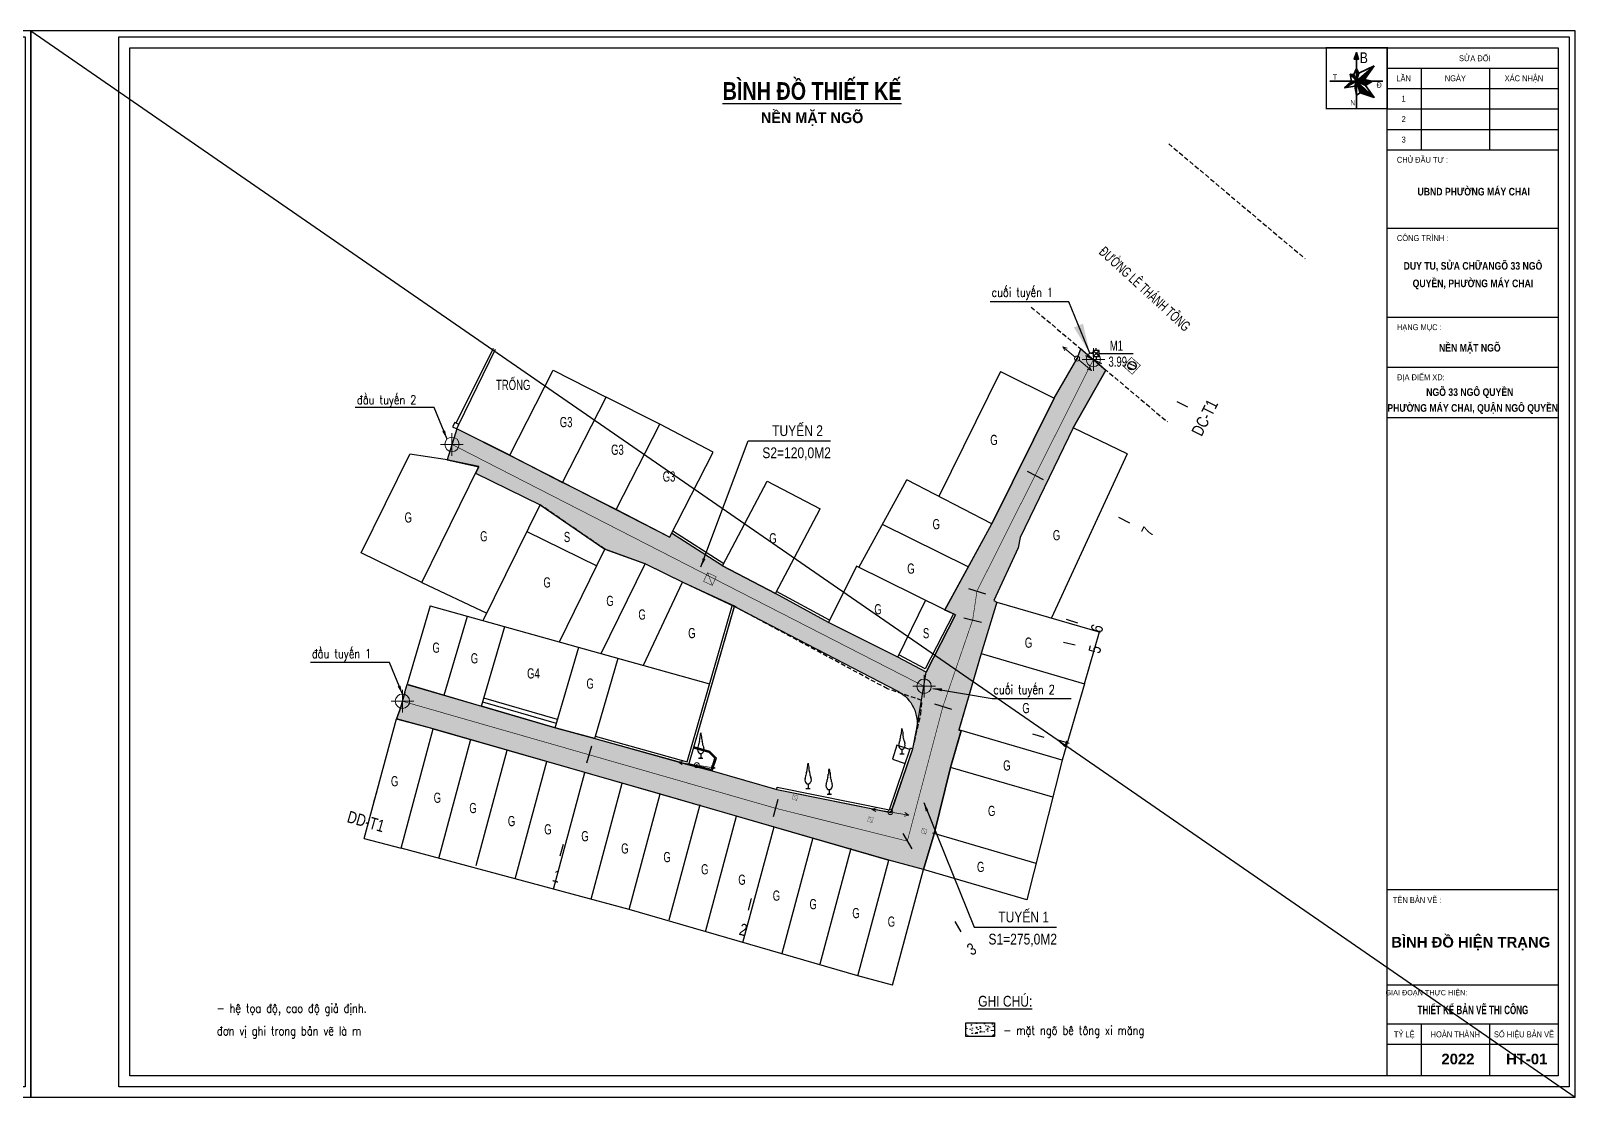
# Model space of a CAD drawing. Header units: millimetres. Extents: x 1823 to 2398, y 1966 to 2177.
# Drawn here: x 2183.1 to 2312.2, y 1966.5 to 2055.6 of the extents above; entities that cross this region are included whole.
import ezdxf
from ezdxf.enums import TextEntityAlignment as Align

# ---------------------------------------------------------------- set-up
doc = ezdxf.new("R2010")
doc.units = ezdxf.units.MM
doc.linetypes.add('ACAD_ISO10W100', pattern=[18, 12, -3, 0, -3])
doc.linetypes.add('DASHED', pattern=[19.05, 12.7, -6.35])
for name, color, linetype in [('BT7-THAY', 7, 'Continuous'), ('CAY', 3, 'Continuous'), ('chu', 6, 'Continuous'), ('coc', 1, 'Continuous'), ('Coc tren tuyen', 3, 'Continuous'), ('ENTTNTHIETKE1', 2, 'Continuous'), ('GA', 7, 'Continuous'), ('GHICHU', 7, 'Continuous'), ('KHUNGTEN', 5, 'Continuous'), ('NOI', 2, 'Continuous'), ('T.bao', 6, 'Continuous'), ('thep', 2, 'Continuous'), ('Tuyen', 7, 'Continuous'), ('TXT', 5, 'Continuous')]:
    doc.layers.add(name, color=color, linetype=linetype)
for name, color, linetype, lineweight in [('COT Ha The', 1, 'Continuous', 13), ('Khung', 1, 'Continuous', 35), ('Khungbo', 32, 'Continuous', 25), ('LC Dim', 8, 'Continuous', 18), ('LC Hatch', 252, 'Continuous', 9), ('LC Khac', 4, 'Continuous', 9), ('LC Net dam 1', 30, 'Continuous', 30), ('LC Net thay', 7, 'Continuous', 25), ('LC Text1', 3, 'Continuous', 20), ('LC Text2', 7, 'Continuous', 25)]:
    doc.layers.add(name, color=color, linetype=linetype, lineweight=lineweight)
doc.layers.add('KCS_Plotter', color=11, linetype='Continuous', plot=False)
doc.styles.add('LC 1', font='')
doc.styles.add('LC 3', font='vnsimli.shx', dxfattribs={"width": 0.75})
doc.styles.add('LC3', font='', dxfattribs={"width": 0.8})
doc.styles.get("Standard").update_dxf_attribs({"font": 'RomanS'})
doc.styles.add('style1', font='')
doc.styles.add('T2', font='', dxfattribs={"width": 0.8})
doc.styles.add('Ten duong', font='', dxfattribs={"width": 0.85})
doc.styles.add('THANG2', font='')
doc.styles.add('VnAvantH-B', font='')
doc.styles.get('LC 1').set_extended_font_data('.VnAvantH', bold=True)
doc.styles.get('LC3').set_extended_font_data('.VnArialH', bold=True)
doc.styles.get('style1').set_extended_font_data('.VnAvantH')
doc.styles.get('T2').set_extended_font_data('.VnArialH')
doc.styles.get('Ten duong').set_extended_font_data('.VnBlackH')
doc.styles.get('THANG2').set_extended_font_data('.VnHelvetInsH', bold=True)
doc.styles.get('VnAvantH-B').set_extended_font_data('.VnAvantH', bold=True)
doc.dimstyles.new('ISO-25', dxfattribs={"dimtxt": 2.5, "dimasz": 2.5, "dimexe": 1.25, "dimexo": 0.625, "dimtad": 1, "dimtxsty": 'Standard', "dimcen": 2.5, "dimadec": 0, "dimazin": 2, "dimtfac": 0, "dimtdec": 0, "dimtofl": 0, "dimtmove": 0, "dimatfit": 0, "dimfxl": 1, "dimtzin": 0, "dimarcsym": 0})
pattern_1 = [(45, (2233.8898275, 2010.0091837), (-0.001590994, 0.001590994), [])]

# ---------------------------------------------------------------- blocks, each defined once
blk = doc.blocks.new('khung vpn')
at = {"layer": 'Defpoints'}
for p, q in [((52556.46, -4195.446), (52498.758, -4195.446)), ((52498.758, -4195.446), (52498.758, -4235.276)), ((52556.46, -4235.276), (52556.46, -4195.446)), ((52498.758, -4235.276), (52556.46, -4235.276))]:
    blk.add_line(p, q, dxfattribs=at)
at = {"layer": 'KHUNGTEN'}
blk.add_lwpolyline([(52556.243, -4234.885), (52502.048, -4234.885), (52502.048, -4195.662), (52556.243, -4195.662)], close=True, dxfattribs=at)
at = {"layer": 'T.bao'}
for p, q in [((52549.443, -4196.835), (52555.832, -4196.835)), ((52550.703, -4196.835), (52550.703, -4199.885)), ((52553.267, -4196.835), (52553.267, -4199.885)), ((52549.443, -4197.598), (52555.832, -4197.598)), ((52549.443, -4198.36), (52555.832, -4198.36)), ((52549.443, -4199.123), (52555.832, -4199.123)), ((52549.443, -4227.516), (52555.832, -4227.516)), ((52549.443, -4232.534), (52555.832, -4232.534)), ((52550.703, -4232.534), (52550.703, -4234.474)), ((52553.267, -4232.534), (52553.267, -4234.474)), ((52549.443, -4233.296), (52555.832, -4233.296))]:
    blk.add_line(p, q, dxfattribs=at)
at = {"layer": 'thep'}
for p, q in [((52549.443, -4199.885), (52555.832, -4199.885)), ((52549.443, -4202.81), (52555.832, -4202.81)), ((52549.443, -4206.138), (52555.832, -4206.138)), ((52549.443, -4208.009), (52555.832, -4208.009)), ((52549.443, -4209.881), (52555.832, -4209.881)), ((52549.443, -4231.083), (52555.832, -4231.083))]:
    blk.add_line(p, q, dxfattribs=at)
for points in [[(52555.832, -4234.474), (52502.459, -4234.474), (52502.459, -4196.073), (52555.832, -4196.073)], [(52555.832, -4196.073), (52555.832, -4234.474), (52549.443, -4234.474), (52549.443, -4196.073)]]:
    blk.add_lwpolyline(points, close=True, dxfattribs=at)
at = {"layer": 'TXT', "linetype": 'Continuous'}
blk.add_line((52555.832, -4196.073), (52555.832, -4234.474), dxfattribs=at)
at = {"layer": 'BT7-THAY', "linetype": 'ByBlock', "style": 'VnAvantH-B'}
for s, height, width, p in [('ubnd ph\xadêng m¸y chai', 0.28512, 0.85, (52552.67, -4201.592)), ('nÒn mÆt ngâ', 0.28512, 0.85, (52552.525, -4207.424)), ('ngâ 33 ng« quyÒn', 0.28512, 0.85, (52552.525, -4209.082)), ('ph\xadêng m¸y chai, quËn ng« quyÒn', 0.28512, 0.85, (52552.634, -4209.673)), ('thiÕt kÕ b¶n vÏ thi c«ng', 0.32076, 0.7, (52552.643, -4232.177))]:
    blk.add_text(s, height=height, dxfattribs=dict(at, width=width)).set_placement(p, align=Align.CENTER)
at = {"layer": 'BT7-THAY', "insert": (52552.643, -4204.081), "char_height": 0.28512, "width": 6.31626, "attachment_point": 2, "line_spacing_factor": 1.372151, "style": 'VnAvantH-B'}
blk.add_mtext('{\\W0.85;duy tu, söa ch÷angâ 33 ng« quyÒn, ph\xadêng m¸y chai}', dxfattribs=at)
at = {"layer": 'TXT', "linetype": 'Continuous', "style": 'T2'}
for s, height, width, p in [('söa ®æi', 0.2218, 0.9, (52552.713, -4196.577)), ('lÇn', 0.2218, 0.9, (52550.054, -4197.326)), ('ngµy', 0.2218, 0.9, (52551.985, -4197.326)), ('x¸c nhËn', 0.2218, 0.9, (52554.55, -4197.326)), ('1', 0.222, 0.9, (52550.054, -4198.089)), ('2', 0.222, 0.9, (52550.054, -4198.851)), ('3', 0.222, 0.9, (52550.054, -4199.614)), ('giai ®o¹n thùc hiÖn:', 0.19408, 0.8, (52550.904, -4231.471)), ('tû lÖ', 0.2218, 0.9, (52550.076, -4233.041)), ('hoµn thµnh', 0.2218, 0.9, (52551.985, -4233.041)), ('sè hiÖu b¶n vÏ', 0.22181, 0.9, (52554.55, -4233.041))]:
    blk.add_text(s, height=height, dxfattribs=dict(at, width=width)).set_placement(p, align=Align.CENTER)
at = {"layer": 'TXT', "linetype": 'Continuous', "style": 'T2', "width": 0.9}
for s, height, p in [('chñ ®Çu t\xad :', 0.22181, (52549.802, -4200.371)), ('c«ng tr×nh :', 0.22181, (52549.802, -4203.296)), ('h¹ng môc :', 0.2218, (52549.802, -4206.623)), ('®Þa ®iÓm xd:', 0.22181, (52549.806, -4208.494)), ('tªn b¶n vÏ :', 0.22181, (52549.651, -4228.026))]:
    blk.add_text(s, height=height, dxfattribs=at).set_placement(p)
blk = doc.blocks.new('TIEUDE1')
at = {"layer": 'LC Text2', "color": 7, "style": 'LC 1'}
blk.add_attdef('TIªU§Ò', text='', height=5, dxfattribs=at).set_placement((0, 0), align=Align.BOTTOM_CENTER)
blk.add_attdef('TL', text='', height=3, dxfattribs=at).set_placement((0, -2), align=Align.TOP_CENTER)
blk = doc.blocks.new('COTHATHE')
at = {"layer": 'COT Ha The', "linetype": 'Continuous'}
for p, q in [((-2.59, 0), (-2.01, 0.25)), ((-2.59, 0), (-2.01, -0.25)), ((2.59, 0), (2.01, 0.25)), ((2.59, 0), (2.01, -0.25))]:
    blk.add_line(p, q, dxfattribs=at)
at = {"layer": 'COT Ha The'}
for p, q in [((-2.59, 0), (-0.35, 0)), ((-2.59, 0), (-0.35, 0)), ((2.59, 0), (0.35, 0))]:
    blk.add_line(p, q, dxfattribs=at)
blk.add_circle((0, 0), 0.348, dxfattribs=at)
at = {"layer": 'COT Ha The', "linetype": 'Continuous'}
for start, end in [(0, 180), (180, 0)]:
    blk.add_arc((0, 0), 0.075, start, end, dxfattribs=at)
blk = doc.blocks.new('cay')
at = {"layer": 'CAY', "color": 3, "extrusion": (-0.000518657, 0.000768986, 1)}
for p, q in [((-0.2, 0, 0), (0.2, 0, 0)), ((-0.02, 0.76, 0), (-0.02, 0, 0)), ((-0.38, -0.01, 0), (0.36, -0.01, 0))]:
    blk.add_line(p, q, dxfattribs=at)
blk.add_lwpolyline([(-0.06, 3.91), (-0.02, 4.2), (0.02, 3.91, 0.060426), (0.05, 3.76, -0.106971), (0.13, 3.29, 0.106991), (0.2, 2.82)], format="xyb", dxfattribs=at)
for centre, radius, start, end in [((2.45, 1.79), 2.88, 159.0493, 175.3553), ((-1.29, 3.22), 1.12, 339.0493, 3.4768), ((0.96, 3.36), 1.12, 159.0538, 183.4768), ((-0.67, 3.98), 0.619, 339.0538, 352.8855), ((-2.49, 1.79), 2.88, 4.6759, 20.9819), ((-0.04, 1.39), 0.539, 154.1495, 205.8817), ((-1.53, 2.12), 1.12, 334.1495, 355.3553), ((0.91, 1.85), 1.59, 205.8817, 218.192), ((-0.1, 1.06), 0.312, 218.192, 284.9931), ((0.06, 1.06), 0.312, 255.038, 321.8392), ((-0.94, 1.85), 1.59, 321.8392, 334.1495), ((1.5, 2.12), 1.12, 184.6759, 205.8817), ((0, 1.39), 0.539, 334.1495, 25.8817)]:
    blk.add_arc(centre, radius, start, end, dxfattribs=at)
blk = doc.blocks.new('bu lon')
at = {"layer": 'LC Khac', "color": 9}
for p, q in [((0.79, 0), (-0.79, 0)), ((0, -0.79), (0, 0.79))]:
    blk.add_line(p, q, dxfattribs=at)
at = {"layer": 'LC Khac', "color": 7}
blk.add_circle((0, 0), 0.5, dxfattribs=at)
blk = doc.blocks.new('COCTRENTUYEN')
at = {"layer": 'Coc tren tuyen'}
for p, q in [((64.73, 25.05), (65.62, 24.6)), ((59.86, 15.37), (60.76, 14.92)), ((55.47, 6.85), (56.42, 6.55)), ((55.25, 4.94), (56.22, 4.7)), ((52.65, -2.72), (53.61, -3.01)), ((-2.15, -7.51), (-2.43, -8.47)), ((13.43, -11.98), (13.16, -12.94)), ((29.15, -16.49), (28.89, -17.45)), ((46.17, -18.41), (46.68, -19.27))]:
    blk.add_line(p, q, dxfattribs=at)
for points in [[(57.08, 28.89), (58.42, 28.22)], [(52.21, 19.22), (53.55, 18.54)], [(47.3, 9.43), (48.73, 8.98)], [(46.93, 6.96), (48.39, 6.61)], [(0.21, 0.72), (-0.21, -0.72)], [(44.46, -0.23), (45.89, -0.67)], [(15.79, -3.75), (15.38, -5.19)], [(31.37, -8.22), (30.98, -9.67)], [(41.82, -11.04), (42.58, -12.33)]]:
    blk.add_lwpolyline(points, dxfattribs=at)
at = {"layer": 'Tuyen', "color": 1, "linetype": 'ACAD_ISO10W100', "lineweight": 25, "ltscale": 0.1, "const_width": 0.05}
blk.add_lwpolyline([(0, 0), (31.17, -8.94), (42.2, -11.69), (45.17, -0.45), (47.66, 6.79), (48.02, 9.2), (57.75, 28.56)], dxfattribs=at)
at = {"layer": 'Tuyen', "color": 1, "linetype": 'ACAD_ISO10W100', "lineweight": 25, "ltscale": 0.1, "const_width": 0.05, "elevation": -0.01}
blk.add_lwpolyline([(4.14, 21.46), (43.61, 1.24)], dxfattribs=at)
at = {"layer": 'Coc tren tuyen', "char_height": 1, "attachment_point": 1}
for s, insert, width, rotation in [('\\Fviet buddy.shx;\\W0.8000000000;\\T1.0000000000;\\o\\lDC-T1', (65.9, 22.51), 4.1143, 63.3054), ('\\Fviet buddy.shx;\\W0.8000000000;\\T1.0000000000;\\o\\l7', (61.7, 14.15), 1.181, 63.3054), ('\\Fviet buddy.shx;\\W0.8000000000;\\T1.0000000000;\\o\\l6', (57.48, 5.95), 1.1429, 72.4686), ('\\Fviet buddy.shx;\\W0.8000000000;\\T1.0000000000;\\o\\l5', (57.32, 4.16), 1.181, 76.3276), ('\\Fviet buddy.shx;\\W0.8000000000;\\T1.0000000000;\\o\\l4', (54.66, -3.63), 1.219, 73.093), ('\\Fviet buddy.shx;\\W0.8000000000;\\T1.0000000000;\\o\\lDD-T1', (-4.42, -9.13), 4.1143, 343.9949), ('\\Fviet buddy.shx;\\W0.8000000000;\\T1.0000000000;\\o\\l1', (12.74, -14.06), 0.8381, 343.9949), ('\\Fviet buddy.shx;\\W0.8000000000;\\T1.0000000000;\\o\\l2', (28.33, -18.53), 1.181, 345.0093), ('\\Fviet buddy.shx;\\W0.8000000000;\\T1.0000000000;\\o\\l3', (47.06, -20.43), 1.181, 30.5932)]:
    blk.add_mtext(s, dxfattribs=dict(at, insert=insert, width=width, rotation=rotation))
blk = doc.blocks.new('NENHIENTRANG')
at = {"layer": 'GA'}
h = blk.add_hatch(dxfattribs=at)
h.set_pattern_fill('ANSI31', color=5, scale=2.5, angle=292.3038, style=0)
h.set_pattern_definition([(337.303808, (-2698.49662, -12.83195), (0.12057648, 0.288301167), [])])
h.paths.add_polyline_path([(61.23, 27.8, 1), (60.71, 28.26, 1)])
at = {"layer": 'coc', "elevation": 0.01}
for points in [[(57.73, 29.05), (57.53, 29.05)], [(57.73, 29.3), (58.23, 28.8)], [(57.73, 28.8), (58.23, 29.3)], [(57.98, 29.3), (57.98, 29.5)], [(57.98, 28.8), (57.98, 28.6)], [(58.23, 29.05), (61.07, 29.05)]]:
    blk.add_lwpolyline(points, dxfattribs=at)
blk.add_lwpolyline([(57.73, 28.8), (58.23, 28.8), (58.23, 29.3), (57.73, 29.3)], close=True, dxfattribs=at)
at = {"layer": 'GA', "color": 5, "const_width": 0.05, "elevation": 0.02}
blk.add_lwpolyline([(60.26, 27.99), (61, 27.32), (61.67, 28.07), (60.93, 28.73)], close=True, dxfattribs=at)
at = {"layer": 'GA', "color": 5}
blk.add_circle((60.97, 28.03, 0.02), 0.35, dxfattribs=at)
at = {"layer": 'NOI', "color": 3, "linetype": 'DASHED', "ltscale": 0.03}
for points, elevation in [([(64.05, 46.58), (75.44, 36.98)], -0.02), ([(52.55, 32.94), (63.94, 23.34)], -0.02), ([(16.92, 12.7), (11.5, 16.42)], -0.21), ([(42.66, -3.97), (43.33, -1.07), (43.42, 0.07), (40.53, 1.04), (27.74, 7.93)], -0.21)]:
    blk.add_lwpolyline(points, dxfattribs=dict(at, elevation=elevation))
at = {"layer": 'NOI'}
for points, elevation in [([(4.48, 23.23), (7.6, 29.49)], -0.01), ([(4.72, 23.11), (7.79, 29.43)], -0.01), ([(8.97, 20.55), (12.61, 27.67)], -0.22), ([(12.61, 27.67), (17.03, 25.41)], -0.22), ([(56.06, 22.85), (58.8, 27.67)], -0.06), ([(13.39, 18.29), (17.03, 25.41)], -0.26), ([(25.96, 20.82), (21.51, 23.15), (17.03, 25.41)], -0.15), ([(4.54, 22.75), (3.73, 20.16)], -0.01), ([(8.97, 20.55), (4.54, 22.75)], -0.22), ([(17.86, 16.03), (21.51, 23.15)], -0.3), ([(56.06, 22.85), (51.63, 13.69), (51.45, 12.83), (49.43, 8.43)], -0.06), ([(60.56, 20.67), (56.06, 22.85)], -0.06), ([(22.32, 13.69), (25.96, 20.82)], -0.15), ([(60.56, 20.67), (56.22, 11.25), (56.22, 11.25), (54.26, 6.96)], -0.06), ([(-3.44, 12.41), (0.61, 20.64)], -0.01), ([(6.38, 19.6), (3.57, 20.2), (0.61, 20.64)], -0.15), ([(1.63, 9.92), (6.38, 19.6)], -0.03), ([(8.97, 20.55), (13.39, 18.29)], -0.22), ([(6.11, 19.06), (11.5, 16.42)], -0.15), ([(22.33, 13.72), (17.85, 16.01), (13.39, 18.29)], -0.15), ([(26.75, 11.32), (30.48, 18.4)], -0.13), ([(30.49, 18.4), (34.91, 16.07)], -0.14), ([(38.15, 11.17), (42.15, 18.49)], -0.19), ([(49.27, 14.83), (42.15, 18.49)], -0.18), ([(6.75, 6.74), (11.5, 16.42)], -0.04), ([(31.18, 8.99), (34.91, 16.07)], -0.14), ([(26.87, 11.49), (22.6, 14.21)], -0.14), ([(47.29, 11.23), (40.11, 14.78)], -0.18), ([(45.32, 7.63), (49.27, 14.83)], -0.19), ([(10.4, 14.17), (16.24, 11.31)], -0.15), ([(26.76, 11.32), (22.49, 14.04)], -0.14), ([(1.63, 9.92), (-3.44, 12.41)], -0.03), ([(13.12, 4.97), (16.92, 12.7)], -0.09), ([(20.3, 11.49), (16.92, 12.7)], -0.21), ([(16.62, 3.99), (20.3, 11.49)], -0.21), ([(23.53, 9.9), (20.3, 11.49)], -0.21), ([(26.76, 11.32), (31.18, 8.99)], -0.14), ([(37.94, 11.28), (35.6, 6.59)], -0.22), ([(45.32, 7.63), (37.94, 11.28)], -0.18), ([(1.63, 9.92), (7.05, 7.36)], -0.03), ([(20.16, 3), (23.42, 9.95)], -0.21), ([(27.74, 7.93), (23.53, 9.9)], -0.21), ([(35.7, 6.76), (31.27, 9.17)], -0.22), ([(2.31, 7.98), (0.39, 1.42)], -0.18), ([(2.31, 7.98), (25.67, 1.46)], -0.18), ([(23.79, -5.06), (27.55, 7.98)], -0.17), ([(23.93, -5.3), (27.74, 7.93)], -0.17), ([(35.6, 6.59), (31.18, 8.99)], -0.22), ([(41.4, 3.69), (43.73, 8.41)], -0.22), ([(49.68, 8.29), (48.37, 3.98)], -0.21), ([(49.68, 8.29), (58.32, 5.77)], -0.21), ([(3.5, 0.51), (5.44, 7.11)], -0.18), ([(41.4, 3.69), (35.6, 6.59)], -0.22), ([(46.23, 7.22), (43.78, 2.43), (41.4, 3.69)], -0.19), ([(46.05, 7.31), (43.69, 2.7), (41.49, 3.87)], -0.19), ([(46.23, 7.22), (45.32, 7.63)], -0.19), ([(6.62, -0.41), (8.56, 6.24)], -0.19), ([(57.01, 1.46), (58.27, 5.79)], -0.23), ([(12.77, -2.21), (14.74, 4.51)], -0.2), ([(48.37, 3.98), (46.51, -2.4)], -0.23), ([(48.37, 3.98), (57.01, 1.46)], -0.23), ([(16.07, -3.11), (18.03, 3.59)], -0.15), ([(-0.09, -0.36), (0.22, 0.84), (0.39, 1.42)], -0.18), ([(0.39, 1.42), (6.62, -0.41)], -0.18), ([(57.01, 1.46), (55.15, -4.92)], -0.23), ([(12.97, -1.54), (6.81, 0.26)], -0.2), ([(-0.09, -0.36), (-0.51, -1.48)], -0.18), ([(12.77, -2.21), (6.62, -0.41)], -0.2), ([(12.87, -1.87), (6.71, -0.07)], -0.2), ([(-3.19, -11.46), (-0.51, -1.48)], -0.07), ([(2.56, -2.32), (-0.51, -1.48)], -0.18), ([(-0.11, -12.29), (2.56, -2.32)], -0.07), ([(2.56, -2.32), (21.55, -7.75)], -0.18), ([(16.07, -3.11), (12.77, -2.21)], -0.15), ([(43.56, -14.07), (44.43, -11.07), (45.81, -5.53), (46.71, -2.46)], -0.17), ([(55.15, -4.92), (46.51, -2.4)], -0.23), ([(3.05, -13.14), (5.72, -3.17)], -0.08), ([(16.07, -3.11), (23.93, -5.3)], -0.15), ([(16.12, -2.92), (23.79, -5.06)], -0.15), ([(23.93, -5.3), (25.89, -5.8), (26.23, -4.74), (25.68, -4.2), (24.35, -3.82)], -0.17), ([(42.42, -4.04), (41.32, -3.67), (40.95, -4.85), (42.02, -5.21)], -0.15), ([(6.15, -13.74), (8.74, -4.09)], -0.07), ([(9.42, -14.85), (12.06, -5.03)], -0.07), ([(23.95, -5.21), (25.82, -5.68), (26.12, -4.77), (25.63, -4.28), (24.32, -3.92)], -0.17), ([(31.29, -7.38), (40.83, -9.3), (42.66, -3.97)], -0.15), ([(31.33, -7.18), (40.7, -9.07), (42.47, -3.9)], -0.15), ([(42.47, -3.9), (42.66, -3.97)], -0.15), ([(55.15, -4.92), (52.2, -16.59)], -0.23), ([(12.62, -15.71), (15.24, -5.95)], -0.07), ([(54.37, -8.02), (45.81, -5.53)], -0.22), ([(15.76, -16.55), (18.37, -6.84)], -0.07), ([(31.29, -7.38), (31.33, -7.18)], -0.15), ([(18.96, -17.41), (21.55, -7.75)], -0.07), ([(21.55, -7.75), (40.66, -13.29)], -0.12), ([(22.29, -18.28), (24.88, -8.62)], -0.13), ([(25.34, -19.26), (27.93, -9.6)], -0.12), ([(-3.19, -11.46), (-0.11, -12.28)], -0.07), ([(28.46, -20.16), (31.06, -10.5)], -0.11), ([(31.75, -21.06), (34.34, -11.4)], -0.14), ([(52.97, -13.55), (44.33, -11.03)], -0.21), ([(18.96, -17.41), (-0.11, -12.29)], -0.17), ([(34.91, -21.95), (37.5, -12.29)], -0.11), ([(38.07, -22.95), (40.66, -13.29)], -0.17), ([(43.56, -14.07), (40.66, -13.29)], -0.17), ([(40.97, -23.73), (43.56, -14.07)], -0.17), ([(52.2, -16.59), (43.56, -14.07)], -0.17), ([(38.07, -22.95), (18.96, -17.41)], -0.17), ([(40.97, -23.73), (38.07, -22.95)], -0.17)]:
    blk.add_lwpolyline(points, dxfattribs=dict(at, elevation=elevation))
for points in [[(54.46, 25.33), (56.39, 28.63), (56.7, 29.44)], [(49.98, 27.55), (44.82, 17.12)], [(49.98, 27.55), (54.46, 25.33)], [(54.46, 25.33), (49.27, 14.83)]]:
    blk.add_lwpolyline(points, dxfattribs=at)
at = {"layer": 'NOI', "elevation": -0.01}
blk.add_lwpolyline([(4.18, 22.93), (4.54, 22.75), (4.72, 23.11), (4.37, 23.29)], close=True, dxfattribs=at)
at = {"layer": 'NOI', "color": 5}
for points, const_width, elevation in [([(25.17, 10.01), (25.9, 9.68), (26.23, 10.4), (25.5, 10.74)], 0.04, -3.22), ([(32.56, -8.19), (32.95, -8.3), (33.05, -7.91), (32.66, -7.81)], 0.02, -0.15), ([(38.87, -10.04), (39.26, -10.14), (39.36, -9.75), (38.98, -9.65)], 0.02, -0.2), ([(43.36, -11), (43.74, -11.11), (43.84, -10.72), (43.46, -10.62)], 0.02, -0.23)]:
    blk.add_lwpolyline(points, close=True, dxfattribs=dict(at, const_width=const_width, elevation=elevation))
for points, const_width, elevation in [([(25.5, 10.74), (25.9, 9.68)], 0.04, -3.22), ([(32.66, -7.81), (32.95, -8.3)], 0.02, -0.15), ([(38.98, -9.65), (39.26, -10.14)], 0.02, -0.2), ([(43.46, -10.62), (43.74, -11.11)], 0.02, -0.23)]:
    blk.add_lwpolyline(points, dxfattribs=dict(at, const_width=const_width, elevation=elevation))
at = {"layer": 'CAY', "xscale": 0.5, "yscale": 0.5, "zscale": 0.5}
for p in [(41.76, -4.39, -3.99), (24.94, -4.74, -3.99), (33.91, -7.28, 0.08), (35.68, -7.75, -3.99)]:
    blk.add_blockref('cay', p, dxfattribs=at)
at = {"layer": 'COT Ha The'}
for p, xscale, yscale, zscale, rotation in [((56.39, 28.63, 0), 0.5999999999767177, 0.5999999999767177, 0.5999999999767177, 320.492813211014), ((24.6, -5.34, -0.16), 0.5999999999767442, 0.5999999999767442, 0.5999999999767442, 350.7589980472952), ((40.78, -9.26, -0.2), 0.5999999999767442, 0.5999999999767442, 0.5999999999767442, 350.7589980472952)]:
    blk.add_blockref('COTHATHE', p, dxfattribs=dict(at, xscale=xscale, yscale=yscale, zscale=zscale, rotation=rotation))
at = {"layer": 'LC Khac', "xscale": 1.200000024864069, "yscale": 1.200000024864069, "zscale": 1.200000024864069}
for p in [(57.75, 28.56), (4.14, 21.46, -0.01), (43.6, 1.25, -0.21), (0, 0)]:
    blk.add_blockref('bu lon', p, dxfattribs=at)
at = {"layer": 'chu', "color": 6, "style": 'style1', "width": 0.7}
blk.add_text('®\xadêng lª th¸nh t«ng', height=0.85, rotation=317.5347, dxfattribs=at).set_placement((58.15, 37.45, -3.98))
for s, p in [('trèng', (7.82, 26.01, -3.98)), ('g3', (13.15, 22.9, -3.98)), ('g', (49.13, 21.41, -3.98)), ('g3', (17.44, 20.59, -3.98)), ('g3', (21.75, 18.35, -3.98)), ('g', (0.18, 14.93, -3.98)), ('g', (6.49, 13.36, -3.98)), ('g', (44.31, 14.37, -3.98)), ('g', (54.36, 13.45, -3.98)), ('s', (13.49, 13.3, -3.98)), ('g', (30.66, 13.19, -3.98)), ('g', (11.78, 9.5, -3.98)), ('g', (42.19, 10.66, -3.98)), ('g', (17.04, 7.96, -3.98)), ('g', (39.44, 7.26, -3.98)), ('g', (19.72, 6.82, -3.98)), ('g', (23.88, 5.27, -3.98)), ('s', (43.5, 5.26, -3.98)), ('g', (52.02, 4.47, -3.98)), ('g', (2.51, 4.05, -3.98)), ('g', (5.71, 3.16, -3.98)), ('g4', (10.42, 1.9, -3.98)), ('g', (15.38, 1.05, -3.98)), ('g', (51.81, -1, -3.98)), ('g', (50.21, -5.79, -3.98)), ('g', (-0.96, -7.11, -3.98)), ('g', (2.61, -8.49, -3.98)), ('g', (5.59, -9.35, -3.98)), ('g', (48.94, -9.59, -3.98)), ('g', (8.81, -10.44, -3.98)), ('g', (11.85, -11.13, -3.98)), ('g', (14.95, -11.7, -3.98)), ('g', (18.28, -12.73, -3.98)), ('g', (21.81, -13.45, -3.98)), ('g', (24.96, -14.47, -3.98)), ('g', (48.02, -14.27, -3.98)), ('g', (28.07, -15.34, -3.98)), ('g', (30.95, -16.67, -3.98)), ('g', (34.02, -17.38, -3.98)), ('g', (37.6, -18.13, -3.98)), ('g', (40.56, -18.84, -3.98))]:
    blk.add_text(s, height=0.85, dxfattribs=at).set_placement(p)
at = {"layer": 'coc', "style": 'style1', "width": 0.7}
for s, p in [('m1', (59.12, 29.29, 0.01)), ('3.99', (59.01, 27.95, 0.01))]:
    blk.add_text(s, height=0.85, dxfattribs=at).set_placement(p)
at = {"layer": 'LC Text1', "color": 3, "style": 'LC 3', "width": 0.8}
for s, p in [('cuèi tuyÕn 1', (49.24, 33.79, -3.98)), ('®Çu tuyÕn 2', (-3.8, 24.81, -9.96)), ('®Çu tuyÕn 1', (-7.57, 3.6, -5.98)), ('cuèi tuyÕn 2', (49.39, 0.6, -5.98))]:
    blk.add_text(s, height=0.75, dxfattribs=at).set_placement(p)
at = {"layer": 'LC Dim'}
for points, override in [([(57.45, 29.08), (55.69, 33.37), (49.12, 33.37)], {"dimgap": 0.625, "dimtad": 0, "dimazin": 0, "dimtfac": 1, "dimtdec": 2, "dimtofl": 1, "dimatfit": 3, "dimtzin": 8}), ([(3.73, 21.89, -3.98), (2.64, 24.54, -3.98), (-3.96, 24.54, -3.98)], {"dimasz": 0.75, "dimtad": 0, "dimazin": 0, "dimtfac": 1, "dimtdec": 2, "dimtofl": 1, "dimatfit": 3, "dimtzin": 8}), ([(0, 0.58), (-1.09, 3.23), (-7.69, 3.23)], {"dimasz": 0.75, "dimtad": 0, "dimazin": 0, "dimtfac": 1, "dimtdec": 2, "dimtofl": 1, "dimatfit": 3, "dimtzin": 8}), ([(44.34, 1.07), (49.28, 0.23), (55.89, 0.23)], {"dimasz": 0.75, "dimgap": 0.625, "dimtad": 0, "dimazin": 0, "dimtfac": 1, "dimtdec": 2, "dimtofl": 1, "dimatfit": 3, "dimtzin": 8})]:
    blk.add_leader(points, dimstyle='ISO-25', override=override, dxfattribs=at)

msp = doc.modelspace()

# ---------------------------------------------------------------- hatches: boundary and pattern name
at = {"layer": 'Khung'}
h = msp.add_hatch(dxfattribs=at)
h.set_pattern_fill('ANSI31', color=150, scale=0.018, style=0)
h.set_pattern_definition(pattern_1)
h.paths.add_polyline_path([(2293.9, 2053.77), (2293.71, 2053.23), (2293.9, 2053.23), (2294.09, 2053.23)])
h = msp.add_hatch(dxfattribs=at)
h.set_pattern_fill('ANSI31', color=150, scale=0.018, style=0)
h.set_pattern_definition(pattern_1)
h.paths.add_polyline_path([(2295.39, 2052.67), (2293.9, 2051.38), (2293.9, 2051.38), (2294.59, 2051.53)])
h = msp.add_hatch(dxfattribs=at)
h.set_pattern_fill('ANSI31', color=150, scale=0.018, style=0)
h.set_pattern_definition(pattern_1)
h.paths.add_polyline_path([(2294.1, 2052.05), (2293.9, 2052.43), (2293.9, 2052.43), (2293.9, 2051.38)])
h = msp.add_hatch(dxfattribs=at)
h.set_pattern_fill('ANSI31', color=150, scale=0.018, style=0)
h.set_pattern_definition(pattern_1)
h.paths.add_polyline_path([(2293.9, 2051.38), (2293.49, 2051.38), (2292.91, 2050.83)])
h = msp.add_hatch(dxfattribs=at)
h.set_pattern_fill('ANSI31', color=150, scale=0.018, style=0)
h.set_pattern_definition(pattern_1)
h.paths.add_polyline_path([(2293.68, 2051.93), (2293.38, 2051.97), (2293.9, 2051.38)])
h = msp.add_hatch(dxfattribs=at)
h.set_pattern_fill('ANSI31', color=150, scale=0.018, style=0)
h.set_pattern_definition(pattern_1)
h.paths.add_polyline_path([(2293.9, 2051.38), (2293.76, 2050.96), (2293.9, 2050.2), (2293.9, 2050.2)])
h = msp.add_hatch(dxfattribs=at)
h.set_pattern_fill('ANSI31', color=150, scale=0.018, style=0)
h.set_pattern_definition(pattern_1)
h.paths.add_polyline_path([(2295.23, 2051.37), (2295.22, 2051.38), (2293.9, 2051.38), (2294.65, 2051.02)])
h = msp.add_hatch(dxfattribs=at)
h.set_pattern_fill('ANSI31', color=150, scale=0.018, style=0)
h.set_pattern_definition(pattern_1)
h.paths.add_polyline_path([(2295.39, 2050.03), (2293.9, 2051.38), (2294.23, 2050.42)])
at = {"layer": 'LC Hatch'}
h = msp.add_hatch(dxfattribs=at)
h.set_pattern_fill('AR-CONC', color=256, scale=0.005)
h.paths.add_polyline_path([(2262.55, 2003.55), (2263.86, 2007.86), (2263.6, 2007.99), (2265.62, 2012.4), (2265.81, 2013.26), (2270.23, 2022.41), (2272.97, 2027.24), (2270.87, 2029.01), (2270.57, 2028.2), (2268.63, 2024.9), (2263.44, 2014.4), (2259.49, 2007.19), (2260.4, 2006.79), (2257.95, 2001.99), (2257.16, 1997.31, -0.013171), (2257.13, 1997.16), (2256.83, 1995.6), (2255.01, 1990.26), (2245.46, 1992.19), (2240.06, 1993.76), (2238.1, 1994.26), (2230.24, 1996.46), (2226.95, 1997.36), (2220.79, 1999.16), (2214.56, 2000.98), (2214.39, 2000.41), (2214.08, 1999.21), (2213.66, 1998.08), (2216.74, 1997.25), (2235.72, 1991.81), (2254.83, 1986.28), (2257.73, 1985.5), (2258.61, 1988.5), (2259.99, 1994.04), (2260.88, 1997.1), (2260.68, 1997.16)])
h = msp.add_hatch(dxfattribs=at)
h.set_pattern_fill('AR-CONC', color=256, scale=0.005)
h.paths.add_polyline_path([(2245.35, 2008.56), (2240.93, 2010.89), (2236.67, 2013.6), (2236.5, 2013.28), (2232.03, 2015.57), (2227.57, 2017.85), (2223.15, 2020.11), (2218.71, 2022.32), (2217.9, 2019.73), (2220.55, 2019.16), (2220.29, 2018.62), (2225.67, 2015.98), (2231.09, 2012.27), (2234.48, 2011.05), (2237.71, 2009.47), (2241.92, 2007.49), (2255.57, 2000.4, -0.318364), (2257.16, 1997.31), (2257.95, 2001.99), (2255.57, 2003.26), (2249.77, 2006.15)])
h = msp.add_hatch(dxfattribs=at)
h.set_pattern_fill('AR-CONC', color=256, scale=0.005)
h.set_pattern_definition([(50, (129.06875, 0), (0.91092334, -0.07969543), [0.09525, -1.04775]), (355, (129.06875, 0), (-0.1762171, 0.95528423), [0.0762, -0.83820292]), (100.451445, (129.1447, -0.0066), (0.73470624, 0.87558876), [0.08095004, -0.89045122]), (46.1842, (129.0688, 0.254), (1.3553952, -0.21021164), [0.142875, -1.571625]), (96.63556, (129.1817, 0.2365), (1.1870207, 1.2371306), [0.1214251, -1.33567804]), (351.18415, (129.0688, 0.254), (1.1870207, 1.2371306), [0.11429984, -1.25729866]), (21, (129.19575, 0.1905), (0.75807196, -0.511326), [0.09525, -1.04775]), (326, (129.19575, 0.1905), (0.30901014, 0.92093983), [0.0762, -0.8382]), (71.451445, (129.2589, 0.1479), (1.0670821, 0.40961384), [0.08095004, -0.8904497]), (37.5, (129.06875, 0), (0.015443016, 0.422775194), [0, -0.82804, 0, -0.8509, 0, -0.841375]), (7.5, (129.06875, 0), (0.33409831, 0.500902874), [0, -0.48514, 0, -0.80899, 0, -0.320675]), (327.5, (128.78554, 0), (0.677952976, -0.02864372), [0, -0.3175, 0, -0.9906, 0, -1.31445]), (317.5, (128.65854, 0), (0.74064591, 0.12713246), [0, -0.41275, 0, -0.65786, 0, -0.93345])])
h.paths.add_polyline_path([(2263.66, 1972.7), (2261.27, 1972.7), (2261.27, 1971.56), (2263.66, 1971.56)])

# ---------------------------------------------------------------- linework, layer by layer
at = {"layer": 'KCS_Plotter'}
msp.add_line((2183.12, 2055.58, -4.12), (2312.18, 1966.49, -4.12), dxfattribs=at)
at = {"layer": 'Khung', "color": 0}
for p, q in [((2293.68, 2051.93, -6.17), (2293.9, 2052.43, -6.17)), ((2293.9, 2051.38, -6.17), (2295.39, 2052.67, -6.17)), ((2293.9, 2052.43, -6.17), (2294.1, 2052.05, -6.17)), ((2294.1, 2052.05, -6.17), (2295.39, 2052.67, -6.17)), ((2295.39, 2052.67, -6.17), (2294.59, 2051.53, -6.17)), ((2292.91, 2050.83, -6.17), (2293.49, 2051.38, -6.17)), ((2293.76, 2050.96, -6.17), (2292.91, 2050.83, -6.17)), ((2293.49, 2051.38, -6.17), (2293.38, 2051.97, -6.17)), ((2293.38, 2051.97, -6.17), (2293.68, 2051.93, -6.17)), ((2293.9, 2050.2, -6.17), (2293.76, 2050.96, -6.17)), ((2294.59, 2051.53, -6.17), (2295.22, 2051.38, -6.17)), ((2295.23, 2051.38, -6.17), (2294.65, 2051.02, -6.17)), ((2294.65, 2051.02, -6.17), (2295.39, 2050.03, -6.17)), ((2295.22, 2051.38, -6.17), (2295.23, 2051.38, -6.17)), ((2294.23, 2050.42, -6.17), (2293.9, 2050.2, -6.17)), ((2295.39, 2050.03, -6.17), (2294.23, 2050.42, -6.17))]:
    msp.add_line(p, q, dxfattribs=at)
at = {"layer": 'Khung', "color": 0, "elevation": -6.17}
for points in [[(2293.9, 2053.77), (2293.71, 2053.23), (2294.09, 2053.23)], [(2293.71, 2053.23), (2293.9, 2053.77), (2294.09, 2053.23), (2293.9, 2053.23)]]:
    msp.add_lwpolyline(points, close=True, dxfattribs=at)
for points in [[(2293.9, 2053.23), (2293.9, 2049.16)], [(2291.68, 2051.38), (2296.12, 2051.38)], [(2292.91, 2050.83), (2293.9, 2051.38)], [(2293.38, 2051.97), (2293.9, 2051.38)], [(2293.68, 2051.93), (2293.9, 2051.38)], [(2293.76, 2050.96), (2293.9, 2051.38)], [(2294.1, 2052.05), (2293.9, 2051.38)], [(2294.59, 2051.53), (2293.9, 2051.38)], [(2294.23, 2050.42), (2293.9, 2051.38)], [(2295.39, 2050.03), (2293.9, 2051.38)], [(2294.65, 2051.02), (2293.9, 2051.38)]]:
    msp.add_lwpolyline(points, dxfattribs=at)
at = {"layer": 'Khungbo', "color": 0, "lineweight": 50, "const_width": 0.103, "elevation": -6.17}
msp.add_lwpolyline([(2291.39, 2049.08), (2296.49, 2049.08), (2296.49, 2054.18), (2291.39, 2054.18)], close=True, dxfattribs=at)
at = {"layer": 'LC Net thay'}
for p, q in [((2238.53, 1995.74), (2241.92, 2007.49)), ((2239.85, 1995.37), (2238.53, 1995.74)), ((2240.41, 1994.82), (2239.85, 1995.37)), ((2240.06, 1993.76), (2240.41, 1994.82))]:
    msp.add_line(p, q, dxfattribs=at)
msp.add_lwpolyline([(2257.95, 2001.99), (2260.4, 2006.79), (2259.49, 2007.19), (2263.44, 2014.4), (2268.63, 2024.9), (2270.57, 2028.2), (2270.87, 2029.01), (2272.97, 2027.24), (2270.23, 2022.41), (2265.81, 2013.26), (2265.62, 2012.4), (2263.6, 2007.99), (2263.86, 2007.86), (2262.55, 2003.55), (2260.68, 1997.16), (2260.88, 1997.1), (2259.99, 1994.04), (2258.61, 1988.5), (2257.73, 1985.5), (2254.83, 1986.28), (2235.72, 1991.81), (2216.74, 1997.25), (2213.66, 1998.08), (2214.08, 1999.21), (2214.39, 2000.41), (2214.56, 2000.98), (2220.79, 1999.16), (2226.95, 1997.36), (2230.24, 1996.46), (2238.1, 1994.26), (2240.06, 1993.76), (2245.46, 1992.19), (2255.01, 1990.26), (2256.83, 1995.6), (2257.13, 1997.16)], dxfattribs=at)
msp.add_lwpolyline([(2257.13, 1997.16), (2257.95, 2001.99), (2255.57, 2003.26), (2249.77, 2006.15), (2245.35, 2008.56), (2240.93, 2010.89), (2236.67, 2013.6), (2236.5, 2013.28), (2232.03, 2015.57), (2227.57, 2017.85), (2223.15, 2020.11), (2218.71, 2022.32), (2217.9, 2019.73), (2220.55, 2019.16), (2220.29, 2018.62), (2225.67, 2015.98), (2231.09, 2012.27), (2234.48, 2011.05), (2237.71, 2009.47), (2241.92, 2007.49), (2255.57, 2000.4, -0.332931)], format="xyb", close=True, dxfattribs=at)
at = {"layer": 'LC Net thay', "elevation": -2.06}
msp.add_lwpolyline([(2261.27, 1972.7), (2263.66, 1972.7), (2263.66, 1971.56), (2261.27, 1971.56)], close=True, dxfattribs=at)

# ---------------------------------------------------------------- block references
at = {"layer": 'ENTTNTHIETKE1', "color": 6, "xscale": 2.236837341266501, "yscale": 2.236837341266501, "zscale": 2.236837341266501}
for p in [(-115377.14, 11440.11, -4.12), (-115248.07, 11440.11, -6.17)]:
    msp.add_blockref('khung vpn', p, dxfattribs=at)
at = {"layer": 'LC Net dam 1'}
msp.add_blockref('COCTRENTUYEN', (2214.17, 1999.57, -0.13), dxfattribs=at)
at = {"layer": 'LC Net thay'}
msp.add_blockref('NENHIENTRANG', (2214.17, 1999.57, -0.13), dxfattribs=at)
at = {"layer": 'LC Text2'}
ref = msp.add_blockref('TIEUDE1', (2248.41, 2049.38, -4.12), dxfattribs=dict(at, xscale=0.3000093024588386, yscale=0.3000093024588386, zscale=0.3000093024588386, rotation=359.999216292062))
ref.add_attrib('TIªU§Ò', '%%Ub×nh ®å thiÕt kÕ', dxfattribs={"color": 7, "height": 1.4774, "rotation": 359.9992, "style": 'LC3', "width": 0.8}).set_placement((2248.41, 2049.38, -4.12), align=Align.BOTTOM_CENTER)
ref.add_attrib('TL', 'nÒn mÆt ngâ', dxfattribs={"color": 7, "height": 0.9, "rotation": 359.9992, "style": 'LC 1'}).set_placement((2248.41, 2048.78, -4.12), align=Align.TOP_CENTER)

# ---------------------------------------------------------------- texts
at = {"layer": 'GHICHU', "color": 0, "style": 'THANG2'}
for s, height, p in [('b×nh ®å hiÖn tr¹ng', 0.8868, (2303.46, 1978.99, -6.17)), ('2022', 0.887, (2302.39, 1969.23, -6.17)), ('ht-01', 0.887, (2308.14, 1969.23, -6.17))]:
    msp.add_text(s, height=height, rotation=359.9992, dxfattribs=at).set_placement(p, align=Align.CENTER)
at = {"layer": 'Khung', "color": 0, "style": 'Ten duong', "width": 0.85}
for s, height, p in [('B', 0.9, (2294.18, 2052.89, -6.17)), ('t', 0.438, (2291.92, 2051.52, -6.17)), ('®', 0.438, (2295.6, 2050.84, -6.17)), ('n', 0.438, (2293.39, 2049.36, -6.17))]:
    msp.add_text(s, height=height, dxfattribs=at).set_placement(p)
at = {"layer": 'LC Text1', "color": 3, "style": 'LC 3', "width": 0.8}
for s, p in [('- hÖ täa ®é, cao ®é gi¶ ®Þnh.', (2198.64, 1973.54, -4.12)), ('®¬n vÞ ghi trong b¶n vÏ lµ m', (2198.67, 1971.65, -4.12)), ('- mÆt ngâ bª t«ng xi m¨ng', (2264.4, 1971.7, -2.06))]:
    msp.add_text(s, height=0.75, rotation=359.9992, dxfattribs=at).set_placement(p)
at = {"layer": 'LC Text2', "style": 'T2', "width": 0.8}
for s, p in [('tuyÕn 2', (2245.07, 2021.73, -2.06)), ('s2=120,0m2', (2244.25, 2019.88, -2.06)), ('tuyÕn 1', (2263.97, 1981.09, -2.06)), ('s1=275,0m2', (2263.15, 1979.24, -2.06)), ('%%Ughi chó:', (2262.29, 1974.05, -2.06))]:
    msp.add_text(s, height=0.9, rotation=359.9992, dxfattribs=at).set_placement(p)

# ---------------------------------------------------------------- leaders
at = {"layer": 'LC Dim'}
for points in [[(2239.12, 2010.79, -2.06), (2243.07, 2021.32, -2.06), (2249.95, 2021.32, -2.06)], [(2257.74, 1991.1, -2.06), (2261.96, 1980.68, -2.06), (2268.85, 1980.68, -2.06)]]:
    msp.add_leader(points, dimstyle='ISO-25', override={"dimasz": 0.75, "dimtad": 0, "dimazin": 0, "dimtfac": 1, "dimtdec": 2, "dimtofl": 1, "dimatfit": 3, "dimtzin": 8}, dxfattribs=at)

doc.saveas('drawing.dxf')
